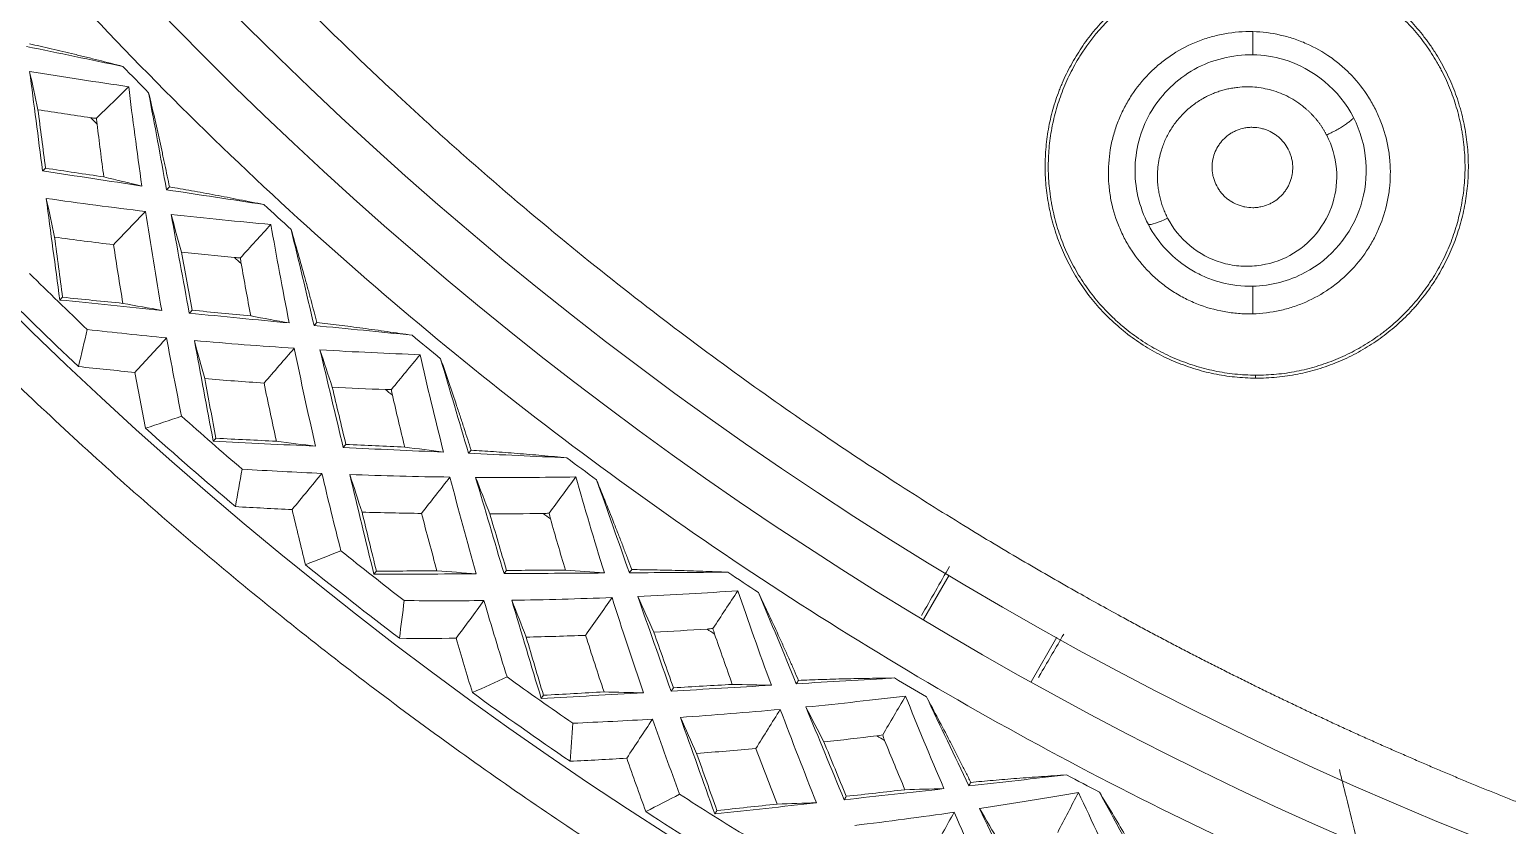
# Model space of a CAD drawing. Extents: x 541 to 1062, y 0 to 382.
# Drawn here: x 864.13 to 880.79, y 237.93 to 246.89 of the extents above; entities that cross this region are included whole.
import ezdxf

# ---------------------------------------------------------------- set-up
doc = ezdxf.new("R2010")
doc.units = 0
doc.header["$LTSCALE"] = 10
doc.header["$MEASUREMENT"] = 0
doc.layers.add('1', color=7, linetype='CONTINUOUS')

msp = doc.modelspace()

# ---------------------------------------------------------------- linework, layer by layer
at = {"layer": '1', "color": 7, "linetype": 'Continuous', "lineweight": 13}
for p, q in [((877.92, 246.611), (877.92, 246.871)), ((877.917, 244.003), (877.917, 243.692)), ((877.95, 242.968), (877.95, 243.002))]:
    msp.add_line(p, q, dxfattribs=at)
at = {"layer": '1', "color": 7, "linetype": 'Continuous', "lineweight": 18}
for p, q in [((874.207, 240.247), (874.497, 240.749)), ((875.709, 240.049), (875.419, 239.547))]:
    msp.add_line(p, q, dxfattribs=at)
for radius, start, end in [(45.353, 90, 267.6206), (41.2, 90, 267.3523), (41.78, 102.5334, 267.3912)]:
    msp.add_arc((895.7, 276.074), radius, start, end, dxfattribs=at)
at = {"layer": '1', "color": 7, "linetype": 'Continuous', "lineweight": 13}
for start, end in [(224.3352, 224.4692), (227.3352, 227.4692), (230.3352, 230.4692), (233.3352, 233.4692), (236.3352, 236.4692), (239.3352, 239.4692)]:
    msp.add_arc((895.7, 276.074), 43.174, start, end, dxfattribs=at)
msp.add_ellipse((877, 244.84), major_axis=(0.266, 0.138), ratio=0.145294, start_param=3.31824, end_param=4.480331, dxfattribs=at)
at = {"layer": '1', "color": 7, "linetype": 'Continuous', "lineweight": 18}
msp.add_rational_spline([(895.7, 321.97), (847.662, 321.97), (829.279, 277.589), (863.247, 243.621)], [1, 0.588455621577, 0.588455621577, 1], degree=3, dxfattribs=at)
at = {"layer": '1', "color": 7, "linetype": 'Continuous', "lineweight": 13}
for points, knots in [([(893.803, 233.752), (891.665, 233.848), (889.534, 234.106), (884.716, 235.064), (882.05, 235.873), (876.926, 237.995), (874.469, 239.309), (869.858, 242.39), (867.704, 244.157), (863.783, 248.078), (862.015, 250.232), (858.934, 254.843), (857.621, 257.3), (855.499, 262.424), (854.69, 265.09), (853.608, 270.529), (853.335, 273.302), (853.335, 276.074)], [0, 0, 0, 0, 0.099316, 0.099316, 0.227986, 0.227986, 0.356655, 0.356655, 0.485324, 0.485324, 0.613993, 0.613993, 0.742662, 0.742662, 0.871331, 0.871331, 1, 1, 1, 1]), ([(877.92, 246.61), (877.688, 246.613), (877.457, 246.556), (877.061, 246.335), (876.897, 246.174), (876.722, 245.888), (876.677, 245.785), (876.613, 245.57), (876.56, 245.237), (876.635, 244.899), (876.741, 244.697)], [0, 0, 0, 0, 0.25, 0.25, 0.5, 0.5, 0.625, 0.625, 0.75, 1, 1, 1, 1]), ([(879.054, 245.903), (878.894, 246.215), (878.602, 246.457), (878.154, 246.591), (878.037, 246.608), (877.92, 246.61)], [0, 0, 0, 0, 0.74774, 0.74774, 1, 1, 1, 1]), ([(877.917, 244.004), (878.123, 244.008), (878.327, 244.061), (878.801, 244.313), (879.032, 244.589), (879.238, 245.229), (879.214, 245.591), (879.054, 245.903)], [0, 0, 0, 0, 0.232158, 0.232158, 0.616079, 0.616079, 1, 1, 1, 1]), ([(878.751, 245.706), (878.767, 245.714), (878.783, 245.722), (878.818, 245.74), (878.835, 245.749), (878.87, 245.769), (878.888, 245.779), (878.922, 245.799), (878.938, 245.809), (878.968, 245.828), (878.981, 245.838), (879.005, 245.855), (879.016, 245.863), (879.033, 245.878), (879.039, 245.884), (879.049, 245.895), (879.052, 245.9), (879.054, 245.903)], [0, 0, 0, 0, 0.125, 0.125, 0.25, 0.25, 0.375, 0.375, 0.5, 0.5, 0.625, 0.625, 0.75, 0.75, 0.875, 0.875, 1, 1, 1, 1]), ([(876.741, 244.697), (876.852, 244.486), (877.068, 244.263), (877.363, 244.113), (877.447, 244.081), (877.504, 244.062), (877.533, 244.053), (877.678, 244.015), (877.798, 244.002), (877.917, 244.004)], [0, 0, 0, 0, 0.5, 0.625, 0.6875, 0.6875, 0.75, 0.75, 1, 1, 1, 1])]:
    msp.add_open_spline(points, degree=3, knots=knots, dxfattribs=at)
at = {"layer": '1', "color": 7, "linetype": 'Continuous', "lineweight": 18}
for points, knots in [([(893.804, 235.386), (893.769, 235.388), (893.7, 235.391), (893.596, 235.397), (893.491, 235.403), (893.386, 235.409), (893.281, 235.416), (893.174, 235.423), (893.068, 235.43), (892.961, 235.438), (892.853, 235.446), (892.745, 235.454), (892.636, 235.463), (892.527, 235.471), (892.417, 235.481), (892.307, 235.49), (892.197, 235.5), (892.086, 235.51), (891.974, 235.521), (891.862, 235.532), (891.749, 235.543), (891.636, 235.555), (891.523, 235.567), (891.409, 235.58), (891.294, 235.592), (891.179, 235.606), (891.064, 235.619), (890.948, 235.633), (890.832, 235.648), (890.715, 235.662), (890.598, 235.678), (890.48, 235.693), (890.362, 235.709), (890.243, 235.726), (890.124, 235.743), (890.004, 235.76), (889.884, 235.778), (889.764, 235.796), (889.643, 235.814), (889.521, 235.833), (889.399, 235.853), (889.277, 235.873), (889.154, 235.893), (889.031, 235.914), (888.907, 235.935), (888.783, 235.957), (888.659, 235.979), (888.534, 236.002), (888.408, 236.025), (888.282, 236.049), (888.156, 236.073), (888.029, 236.098), (887.902, 236.123), (887.775, 236.149), (887.647, 236.175), (887.518, 236.202), (887.389, 236.229), (887.26, 236.257), (887.13, 236.285), (887, 236.314), (886.87, 236.344), (886.739, 236.374), (886.608, 236.404), (886.476, 236.435), (886.344, 236.467), (886.211, 236.499), (886.079, 236.532), (885.945, 236.565), (885.812, 236.599), (885.678, 236.633), (885.543, 236.668), (885.408, 236.704), (885.273, 236.74), (885.138, 236.777), (885.002, 236.815), (884.865, 236.853), (884.729, 236.891), (884.592, 236.931), (884.454, 236.971), (884.317, 237.011), (884.179, 237.052), (884.04, 237.094), (883.902, 237.137), (883.762, 237.18), (883.623, 237.224), (883.483, 237.268), (883.343, 237.313), (883.203, 237.359), (883.062, 237.405), (882.921, 237.452), (882.78, 237.5), (882.638, 237.549), (882.496, 237.598), (882.354, 237.648), (882.211, 237.698), (882.068, 237.75), (881.925, 237.802), (881.782, 237.854), (881.638, 237.908), (881.494, 237.962), (881.35, 238.017), (881.205, 238.072), (881.06, 238.129), (880.915, 238.186), (880.77, 238.243), (880.624, 238.302), (880.478, 238.361), (880.332, 238.421), (880.186, 238.482), (880.039, 238.544), (879.893, 238.606), (879.746, 238.67), (879.598, 238.734), (879.451, 238.798), (879.303, 238.864), (879.155, 238.93), (879.007, 238.997), (878.859, 239.065), (878.71, 239.134), (878.562, 239.204), (878.413, 239.274), (878.264, 239.345), (878.115, 239.417), (877.965, 239.49), (877.816, 239.564), (877.666, 239.638), (877.516, 239.714), (877.366, 239.79), (877.216, 239.867), (877.066, 239.945), (876.916, 240.024), (876.765, 240.104), (876.615, 240.184), (876.342, 240.332), (875.918, 240.566), (875.316, 240.912), (874.63, 241.323), (873.863, 241.805), (873.019, 242.364), (872.104, 243.006), (871.122, 243.737), (870.081, 244.565), (869.237, 245.285), (868.61, 245.847), (868.221, 246.206), (867.86, 246.546), (867.527, 246.868), (867.221, 247.171), (866.941, 247.453), (866.687, 247.714), (866.458, 247.953), (866.253, 248.17), (866.073, 248.365), (865.915, 248.536), (865.8, 248.662), (865.716, 248.755), (865.653, 248.825), (865.581, 248.904), (865.501, 248.992), (865.413, 249.09), (865.316, 249.197), (865.211, 249.314), (865.098, 249.441), (864.978, 249.578), (864.849, 249.725), (864.713, 249.882), (864.569, 250.049), (864.419, 250.226), (864.285, 250.385), (864.171, 250.522), (864.081, 250.632), (863.992, 250.741), (863.906, 250.85), (863.821, 250.957), (863.738, 251.063), (863.658, 251.167), (863.579, 251.271), (863.502, 251.373), (863.428, 251.475), (863.355, 251.575), (863.284, 251.674), (863.215, 251.771), (863.147, 251.868), (863.082, 251.963), (863.018, 252.057), (862.957, 252.149), (862.917, 252.211), (862.897, 252.241)], [0, 0, 0, 0, 0.002851, 0.005716, 0.008595, 0.011488, 0.014396, 0.017317, 0.020253, 0.023203, 0.026167, 0.029146, 0.032139, 0.035145, 0.038166, 0.041202, 0.044251, 0.047315, 0.050392, 0.053484, 0.056591, 0.059711, 0.062845, 0.065994, 0.069157, 0.072334, 0.075525, 0.078731, 0.081951, 0.085184, 0.088432, 0.091695, 0.094971, 0.098261, 0.101566, 0.104885, 0.108218, 0.111565, 0.114927, 0.118302, 0.121692, 0.125096, 0.128514, 0.131947, 0.135393, 0.138854, 0.142329, 0.145818, 0.149321, 0.152838, 0.15637, 0.159915, 0.163475, 0.167049, 0.170637, 0.17424, 0.177856, 0.181487, 0.185132, 0.188791, 0.192464, 0.196151, 0.199853, 0.203568, 0.207298, 0.211042, 0.2148, 0.218573, 0.222359, 0.22616, 0.229975, 0.233803, 0.237647, 0.241504, 0.245375, 0.249261, 0.25316, 0.257074, 0.261002, 0.264944, 0.268901, 0.272871, 0.276856, 0.280855, 0.284867, 0.288894, 0.292936, 0.296991, 0.30106, 0.305144, 0.309242, 0.313354, 0.31748, 0.32162, 0.325774, 0.329943, 0.334125, 0.338322, 0.342533, 0.346758, 0.350997, 0.35525, 0.359518, 0.363799, 0.368095, 0.372405, 0.376729, 0.381067, 0.385419, 0.389785, 0.394166, 0.39856, 0.402969, 0.407392, 0.411829, 0.41628, 0.420745, 0.425224, 0.429718, 0.434225, 0.438747, 0.443283, 0.447833, 0.452397, 0.456975, 0.461567, 0.466173, 0.470794, 0.475429, 0.480077, 0.48474, 0.489417, 0.494108, 0.498813, 0.514953, 0.534007, 0.555974, 0.580855, 0.608646, 0.639348, 0.672958, 0.709473, 0.748894, 0.764333, 0.778867, 0.792493, 0.805214, 0.817029, 0.827938, 0.837941, 0.847039, 0.855232, 0.862519, 0.868901, 0.874379, 0.876615, 0.879198, 0.882128, 0.885404, 0.889026, 0.892995, 0.897311, 0.901974, 0.906984, 0.91234, 0.918043, 0.924094, 0.930491, 0.937236, 0.941212, 0.945131, 0.948992, 0.952795, 0.956541, 0.96023, 0.96386, 0.967433, 0.970949, 0.974407, 0.977807, 0.98115, 0.984435, 0.987663, 0.990833, 0.993946, 0.997002, 1, 1, 1, 1]), ([(877.95, 242.968), (877.871, 242.968), (877.713, 242.977), (877.479, 243.013), (877.325, 243.053), (877.211, 243.089), (877.173, 243.102), (877.098, 243.13), (877.061, 243.144), (876.951, 243.191), (876.809, 243.261), (876.673, 243.345), (876.575, 243.413), (876.543, 243.436), (876.479, 243.485), (876.448, 243.51), (876.357, 243.588), (876.241, 243.696), (876.138, 243.815), (876.064, 243.908), (876.04, 243.94), (875.995, 244.005), (875.972, 244.038), (875.908, 244.138), (875.87, 244.207), (875.799, 244.346), (875.767, 244.417), (875.711, 244.563), (875.686, 244.637), (875.644, 244.788), (875.627, 244.864), (875.6, 245.016), (875.581, 245.169), (875.576, 245.322), (875.578, 245.419), (875.579, 245.438), (875.581, 245.476), (875.582, 245.496), (875.586, 245.554), (875.589, 245.592), (875.602, 245.706), (875.627, 245.856), (875.666, 246.003), (875.701, 246.112), (875.719, 246.166), (875.74, 246.219), (875.754, 246.255), (875.762, 246.272), (875.799, 246.361), (875.866, 246.497), (875.984, 246.691), (876.074, 246.813), (876.147, 246.901), (876.172, 246.93), (876.224, 246.987), (876.251, 247.015), (876.332, 247.096), (876.445, 247.198), (876.628, 247.335), (876.759, 247.414), (876.862, 247.47), (876.896, 247.487), (876.966, 247.521), (877.002, 247.537), (877.108, 247.582), (877.253, 247.635), (877.404, 247.674), (877.518, 247.697), (877.557, 247.704), (877.634, 247.716), (877.673, 247.721), (877.792, 247.734), (877.871, 247.738), (877.95, 247.739)], [0, 0, 0, 0, 0.03125, 0.0625, 0.09375, 0.09375, 0.109375, 0.109375, 0.125, 0.125, 0.15625, 0.1875, 0.1875, 0.203125, 0.203125, 0.21875, 0.21875, 0.25, 0.28125, 0.28125, 0.296875, 0.296875, 0.3125, 0.3125, 0.34375, 0.34375, 0.375, 0.375, 0.40625, 0.40625, 0.4375, 0.4375, 0.46875, 0.5, 0.5, 0.507813, 0.507813, 0.515625, 0.515625, 0.53125, 0.53125, 0.5625, 0.59375, 0.59375, 0.609375, 0.617188, 0.617188, 0.625, 0.625, 0.65625, 0.6875, 0.71875, 0.71875, 0.734375, 0.734375, 0.75, 0.75, 0.78125, 0.8125, 0.84375, 0.84375, 0.859375, 0.859375, 0.875, 0.875, 0.90625, 0.9375, 0.9375, 0.953125, 0.953125, 0.96875, 0.96875, 1, 1, 1, 1]), ([(877.95, 247.739), (878.03, 247.739), (878.189, 247.732), (878.425, 247.697), (878.58, 247.659), (878.695, 247.624), (878.734, 247.611), (878.809, 247.584), (878.847, 247.569), (878.958, 247.523), (879.101, 247.454), (879.238, 247.371), (879.337, 247.303), (879.37, 247.279), (879.435, 247.231), (879.466, 247.205), (879.558, 247.128), (879.675, 247.02), (879.78, 246.9), (879.854, 246.807), (879.878, 246.775), (879.913, 246.727), (879.924, 246.71), (879.947, 246.677), (880.002, 246.594), (880.09, 246.44), (880.155, 246.297), (880.198, 246.187), (880.218, 246.132), (880.236, 246.075), (880.247, 246.038), (880.253, 246.019), (880.28, 245.924), (880.297, 245.848), (880.324, 245.695), (880.344, 245.541), (880.349, 245.386), (880.347, 245.27), (880.345, 245.231), (880.34, 245.153), (880.336, 245.115), (880.323, 245), (880.298, 244.849), (880.258, 244.701), (880.223, 244.591), (880.211, 244.555), (880.184, 244.483), (880.169, 244.447), (880.124, 244.341), (880.056, 244.203), (879.937, 244.008), (879.845, 243.886), (879.783, 243.812), (879.771, 243.797), (879.745, 243.768), (879.732, 243.754), (879.693, 243.711), (879.666, 243.683), (879.584, 243.602), (879.47, 243.5), (879.346, 243.409), (879.218, 243.323), (879.151, 243.284), (879.048, 243.228), (879.013, 243.211), (878.942, 243.178), (878.907, 243.162), (878.799, 243.118), (878.653, 243.066), (878.501, 243.028), (878.386, 243.005), (878.347, 242.998), (878.268, 242.987), (878.229, 242.982), (878.11, 242.971), (878.03, 242.967), (877.95, 242.968)], [0, 0, 0, 0, 0.03125, 0.0625, 0.09375, 0.09375, 0.109375, 0.109375, 0.125, 0.125, 0.15625, 0.1875, 0.1875, 0.203125, 0.203125, 0.21875, 0.21875, 0.25, 0.28125, 0.28125, 0.296875, 0.296875, 0.304688, 0.304688, 0.3125, 0.34375, 0.375, 0.375, 0.390625, 0.398438, 0.398438, 0.40625, 0.40625, 0.4375, 0.4375, 0.46875, 0.5, 0.5, 0.515625, 0.515625, 0.53125, 0.53125, 0.5625, 0.59375, 0.59375, 0.609375, 0.609375, 0.625, 0.625, 0.65625, 0.6875, 0.71875, 0.71875, 0.726563, 0.726563, 0.734375, 0.734375, 0.75, 0.75, 0.78125, 0.8125, 0.8125, 0.84375, 0.84375, 0.859375, 0.859375, 0.875, 0.875, 0.90625, 0.9375, 0.9375, 0.953125, 0.953125, 0.96875, 0.96875, 1, 1, 1, 1]), ([(877.95, 247.699), (877.872, 247.698), (877.795, 247.694), (877.642, 247.678), (877.491, 247.655), (877.342, 247.617), (877.232, 247.583), (877.196, 247.571), (877.123, 247.545), (877.088, 247.531), (876.982, 247.486), (876.845, 247.421), (876.716, 247.343), (876.621, 247.279), (876.575, 247.246), (876.53, 247.212), (876.5, 247.188), (876.485, 247.176), (876.411, 247.116), (876.355, 247.065), (876.195, 246.906), (876.1, 246.79), (876.005, 246.649), (875.994, 246.633), (875.974, 246.602), (875.964, 246.585), (875.934, 246.537), (875.916, 246.504), (875.862, 246.405), (875.796, 246.27), (875.719, 246.059), (875.68, 245.913), (875.656, 245.801), (875.649, 245.763), (875.637, 245.689), (875.632, 245.651), (875.619, 245.539), (875.61, 245.388), (875.614, 245.237), (875.624, 245.123), (875.628, 245.085), (875.635, 245.028), (875.638, 245.009), (875.644, 244.971), (875.66, 244.876), (875.698, 244.709), (875.747, 244.564), (875.803, 244.421), (875.835, 244.351), (875.887, 244.248), (875.906, 244.213), (875.945, 244.146), (875.965, 244.113), (876.028, 244.015), (876.118, 243.889), (876.22, 243.773), (876.301, 243.689), (876.329, 243.662), (876.372, 243.621), (876.386, 243.608), (876.416, 243.582), (876.49, 243.518), (876.629, 243.411), (876.761, 243.33), (876.898, 243.255), (876.968, 243.22), (877.113, 243.159), (877.187, 243.132), (877.335, 243.085), (877.485, 243.046), (877.639, 243.022), (877.755, 243.01), (877.794, 243.007), (877.872, 243.003), (877.911, 243.002), (877.95, 243.002)], [0, 0, 0, 0, 0.03125, 0.03125, 0.0625, 0.09375, 0.09375, 0.109375, 0.109375, 0.125, 0.125, 0.15625, 0.1875, 0.1875, 0.203125, 0.210938, 0.210938, 0.21875, 0.21875, 0.25, 0.25, 0.3125, 0.3125, 0.320313, 0.320313, 0.328125, 0.328125, 0.34375, 0.34375, 0.375, 0.40625, 0.4375, 0.4375, 0.453125, 0.453125, 0.46875, 0.46875, 0.5, 0.53125, 0.53125, 0.546875, 0.546875, 0.554688, 0.554688, 0.5625, 0.59375, 0.625, 0.625, 0.65625, 0.65625, 0.671875, 0.671875, 0.6875, 0.6875, 0.71875, 0.75, 0.75, 0.765625, 0.765625, 0.773437, 0.773437, 0.78125, 0.8125, 0.84375, 0.84375, 0.875, 0.875, 0.90625, 0.90625, 0.9375, 0.96875, 0.96875, 0.984375, 0.984375, 1, 1, 1, 1]), ([(877.95, 243.002), (878.029, 243.001), (878.107, 243.005), (878.261, 243.019), (878.413, 243.041), (878.563, 243.078), (878.655, 243.106), (878.673, 243.112), (878.71, 243.124), (878.729, 243.13), (878.783, 243.15), (878.819, 243.163), (878.926, 243.207), (879.064, 243.272), (879.195, 243.35), (879.29, 243.413), (879.337, 243.446), (879.383, 243.48), (879.413, 243.504), (879.428, 243.516), (879.503, 243.576), (879.616, 243.678), (879.769, 243.845), (879.86, 243.965), (879.914, 244.044), (879.924, 244.06), (879.945, 244.092), (879.955, 244.108), (879.985, 244.157), (880.004, 244.19), (880.058, 244.289), (880.124, 244.425), (880.177, 244.566), (880.211, 244.675), (880.222, 244.711), (880.241, 244.785), (880.25, 244.822), (880.274, 244.934), (880.299, 245.084), (880.314, 245.311), (880.309, 245.464), (880.299, 245.578), (880.295, 245.617), (880.288, 245.674), (880.285, 245.693), (880.279, 245.732), (880.263, 245.827), (880.224, 245.995), (880.175, 246.141), (880.118, 246.284), (880.086, 246.355), (880.041, 246.442), (880.032, 246.459), (880.013, 246.494), (879.985, 246.545), (879.954, 246.594), (879.891, 246.692), (879.8, 246.818), (879.696, 246.935), (879.614, 247.019), (879.586, 247.047), (879.528, 247.101), (879.498, 247.127), (879.408, 247.202), (879.283, 247.297), (879.149, 247.378), (879.046, 247.434), (878.993, 247.461), (878.939, 247.486), (878.903, 247.502), (878.885, 247.51), (878.794, 247.548), (878.646, 247.601), (878.419, 247.658), (878.264, 247.681), (878.147, 247.692), (878.107, 247.695), (878.029, 247.698), (877.99, 247.699), (877.95, 247.699)], [0, 0, 0, 0, 0.03125, 0.03125, 0.0625, 0.09375, 0.09375, 0.101562, 0.101562, 0.109375, 0.109375, 0.125, 0.125, 0.15625, 0.1875, 0.1875, 0.203125, 0.210937, 0.210937, 0.21875, 0.21875, 0.25, 0.28125, 0.3125, 0.3125, 0.320312, 0.320312, 0.328125, 0.328125, 0.34375, 0.34375, 0.375, 0.40625, 0.40625, 0.421875, 0.421875, 0.4375, 0.4375, 0.46875, 0.5, 0.53125, 0.53125, 0.546875, 0.546875, 0.554687, 0.554687, 0.5625, 0.59375, 0.625, 0.625, 0.65625, 0.65625, 0.664062, 0.664062, 0.671875, 0.6875, 0.6875, 0.71875, 0.75, 0.75, 0.765625, 0.765625, 0.78125, 0.78125, 0.8125, 0.84375, 0.84375, 0.859375, 0.867187, 0.867187, 0.875, 0.875, 0.90625, 0.9375, 0.96875, 0.96875, 0.984375, 0.984375, 1, 1, 1, 1]), ([(864.127, 246.734), (864.167, 246.725), (864.208, 246.716), (864.29, 246.698), (864.332, 246.688), (864.46, 246.658), (864.547, 246.638), (864.681, 246.605), (864.726, 246.594), (864.816, 246.572), (864.861, 246.561), (864.998, 246.527), (865.089, 246.504), (865.181, 246.48)], [0, 0, 0, 0, 0.125, 0.125, 0.25, 0.25, 0.5, 0.5, 0.625, 0.625, 0.75, 0.75, 1, 1, 1, 1]), ([(877.92, 246.871), (877.812, 246.874), (877.706, 246.866), (877.551, 246.838), (877.499, 246.826), (877.423, 246.805), (877.397, 246.797), (877.347, 246.78), (877.322, 246.771), (877.2, 246.722), (877.107, 246.674), (876.997, 246.604), (876.976, 246.589), (876.933, 246.558), (876.912, 246.542), (876.85, 246.493), (876.811, 246.459), (876.7, 246.351), (876.633, 246.272), (876.559, 246.165), (876.544, 246.143), (876.517, 246.099), (876.504, 246.076), (876.466, 246.008), (876.42, 245.916), (876.383, 245.819), (876.36, 245.745), (876.352, 245.72), (876.339, 245.669), (876.332, 245.644), (876.305, 245.516), (876.293, 245.413), (876.29, 245.257), (876.291, 245.205), (876.298, 245.126), (876.3, 245.099), (876.307, 245.047), (876.311, 245.021), (876.335, 244.891), (876.364, 244.791), (876.413, 244.668), (876.423, 244.643), (876.446, 244.595), (876.457, 244.57), (876.494, 244.499), (876.521, 244.453), (876.609, 244.32), (876.676, 244.237), (876.771, 244.141), (876.791, 244.122), (876.831, 244.086), (876.851, 244.068), (876.913, 244.017), (877, 243.954), (877.092, 243.899), (877.164, 243.861), (877.188, 243.849), (877.237, 243.827), (877.262, 243.816), (877.387, 243.766), (877.49, 243.736), (877.622, 243.712), (877.648, 243.708), (877.702, 243.701), (877.729, 243.699), (877.809, 243.692), (877.863, 243.691), (877.917, 243.692)], [0, 0, 0, 0, 0.0625, 0.0625, 0.09375, 0.09375, 0.109375, 0.109375, 0.125, 0.125, 0.1875, 0.1875, 0.203125, 0.203125, 0.21875, 0.21875, 0.25, 0.25, 0.3125, 0.3125, 0.328125, 0.328125, 0.34375, 0.34375, 0.375, 0.40625, 0.40625, 0.421875, 0.421875, 0.4375, 0.4375, 0.5, 0.5, 0.53125, 0.53125, 0.546875, 0.546875, 0.5625, 0.5625, 0.625, 0.625, 0.640625, 0.640625, 0.65625, 0.65625, 0.6875, 0.6875, 0.75, 0.75, 0.765625, 0.765625, 0.78125, 0.78125, 0.8125, 0.84375, 0.84375, 0.859375, 0.859375, 0.875, 0.875, 0.9375, 0.9375, 0.953125, 0.953125, 0.96875, 0.96875, 1, 1, 1, 1]), ([(877.917, 243.692), (878.021, 243.695), (878.123, 243.708), (878.272, 243.741), (878.322, 243.754), (878.395, 243.778), (878.419, 243.787), (878.467, 243.805), (878.491, 243.815), (878.608, 243.866), (878.696, 243.915), (878.821, 244.001), (878.862, 244.032), (878.94, 244.098), (878.977, 244.132), (879.082, 244.24), (879.146, 244.317), (879.215, 244.422), (879.229, 244.444), (879.255, 244.487), (879.268, 244.509), (879.303, 244.576), (879.325, 244.621), (879.383, 244.76), (879.413, 244.856), (879.439, 244.98), (879.444, 245.005), (879.452, 245.055), (879.456, 245.08), (879.464, 245.156), (879.471, 245.256), (879.468, 245.357), (879.462, 245.433), (879.459, 245.459), (879.453, 245.509), (879.449, 245.535), (879.426, 245.662), (879.399, 245.76), (879.344, 245.903), (879.323, 245.95), (879.288, 246.02), (879.276, 246.043), (879.25, 246.088), (879.237, 246.11), (879.168, 246.22), (879.104, 246.302), (878.997, 246.415), (878.959, 246.451), (878.88, 246.52), (878.838, 246.552), (878.711, 246.642), (878.62, 246.693), (878.5, 246.746), (878.476, 246.756), (878.427, 246.775), (878.402, 246.784), (878.328, 246.809), (878.278, 246.822), (878.127, 246.856), (878.024, 246.869), (877.92, 246.871)], [0, 0, 0, 0, 0.0625, 0.0625, 0.09375, 0.09375, 0.109375, 0.109375, 0.125, 0.125, 0.1875, 0.1875, 0.21875, 0.21875, 0.25, 0.25, 0.3125, 0.3125, 0.328125, 0.328125, 0.34375, 0.34375, 0.375, 0.375, 0.4375, 0.4375, 0.453125, 0.453125, 0.46875, 0.46875, 0.5, 0.53125, 0.53125, 0.546875, 0.546875, 0.5625, 0.5625, 0.625, 0.625, 0.65625, 0.65625, 0.671875, 0.671875, 0.6875, 0.6875, 0.75, 0.75, 0.78125, 0.78125, 0.8125, 0.8125, 0.875, 0.875, 0.890625, 0.890625, 0.90625, 0.90625, 0.9375, 0.9375, 1, 1, 1, 1]), ([(878.751, 245.706), (878.748, 245.711), (878.743, 245.72), (878.736, 245.734), (878.728, 245.747), (878.721, 245.76), (878.713, 245.773), (878.704, 245.787), (878.696, 245.799), (878.687, 245.812), (878.679, 245.825), (878.67, 245.837), (878.66, 245.849), (878.651, 245.862), (878.641, 245.874), (878.632, 245.886), (878.622, 245.897), (878.611, 245.909), (878.601, 245.92), (878.59, 245.932), (878.58, 245.943), (878.569, 245.954), (878.558, 245.965), (878.546, 245.976), (878.535, 245.986), (878.523, 245.997), (878.511, 246.007), (878.476, 246.037), (878.415, 246.082), (878.325, 246.136), (878.23, 246.18), (878.133, 246.212), (878.036, 246.235), (877.94, 246.248), (877.845, 246.251), (877.762, 246.246), (877.692, 246.236), (877.636, 246.226), (877.581, 246.212), (877.527, 246.195), (877.475, 246.176), (877.423, 246.153), (877.351, 246.117), (877.261, 246.06), (877.161, 245.977), (877.071, 245.881), (876.995, 245.775), (876.932, 245.66), (876.89, 245.548), (876.863, 245.443), (876.848, 245.346), (876.842, 245.248), (876.845, 245.172), (876.851, 245.119), (876.855, 245.088), (876.86, 245.058), (876.866, 245.028), (876.872, 244.998), (876.88, 244.969), (876.888, 244.94), (876.898, 244.911), (876.908, 244.882), (876.919, 244.854), (876.931, 244.826), (876.944, 244.798), (876.953, 244.78), (876.958, 244.771)], [0, 0, 0, 0, 0.004844, 0.009676, 0.014498, 0.019311, 0.024115, 0.028913, 0.033705, 0.038493, 0.043278, 0.04806, 0.052843, 0.057626, 0.06241, 0.067198, 0.071991, 0.076788, 0.081593, 0.086406, 0.091228, 0.096061, 0.100905, 0.105763, 0.110634, 0.115521, 0.120424, 0.125345, 0.158126, 0.190427, 0.222628, 0.255114, 0.285342, 0.315167, 0.344883, 0.374786, 0.392899, 0.410838, 0.428657, 0.446408, 0.464147, 0.481928, 0.499805, 0.541215, 0.582635, 0.624735, 0.666756, 0.708276, 0.749949, 0.781302, 0.812421, 0.843594, 0.875103, 0.884925, 0.894678, 0.904373, 0.914017, 0.923619, 0.933188, 0.942733, 0.952263, 0.961786, 0.971313, 0.980851, 0.990411, 1, 1, 1, 1]), ([(865.472, 246.183), (865.494, 246.09), (865.516, 245.998), (865.557, 245.816), (865.578, 245.726), (865.607, 245.592), (865.617, 245.547), (865.631, 245.481), (865.636, 245.459), (865.646, 245.415), (865.65, 245.394), (865.664, 245.329), (865.673, 245.286), (865.69, 245.203), (865.698, 245.162), (865.706, 245.122)], [0, 0, 0, 0, 0.25, 0.25, 0.5, 0.5, 0.625, 0.625, 0.6875, 0.6875, 0.75, 0.75, 0.875, 0.875, 1, 1, 1, 1]), ([(877.92, 244.888), (877.89, 244.888), (877.86, 244.891), (877.815, 244.899), (877.801, 244.903), (877.771, 244.912), (877.757, 244.917), (877.715, 244.934), (877.688, 244.949), (877.65, 244.974), (877.637, 244.983), (877.614, 245.002), (877.591, 245.023), (877.571, 245.045), (877.552, 245.069), (877.543, 245.081), (877.518, 245.119), (877.504, 245.146), (877.487, 245.187), (877.482, 245.202), (877.473, 245.23), (877.47, 245.245), (877.461, 245.289), (877.459, 245.318), (877.459, 245.363), (877.46, 245.378), (877.463, 245.407), (877.466, 245.422), (877.475, 245.465), (877.483, 245.493), (877.507, 245.548), (877.521, 245.573), (877.546, 245.61), (877.554, 245.621), (877.573, 245.644), (877.583, 245.655), (877.615, 245.686), (877.638, 245.704), (877.675, 245.728), (877.688, 245.736), (877.715, 245.749), (877.728, 245.756), (877.77, 245.772), (877.798, 245.78), (877.842, 245.789), (877.857, 245.791), (877.888, 245.793), (877.903, 245.794), (877.918, 245.793)], [0, 0, 0, 0, 0.0625, 0.0625, 0.09375, 0.09375, 0.125, 0.125, 0.1875, 0.1875, 0.21875, 0.21875, 0.25, 0.28125, 0.28125, 0.3125, 0.3125, 0.375, 0.375, 0.40625, 0.40625, 0.4375, 0.4375, 0.5, 0.5, 0.53125, 0.53125, 0.5625, 0.5625, 0.625, 0.625, 0.6875, 0.6875, 0.71875, 0.71875, 0.75, 0.75, 0.8125, 0.8125, 0.84375, 0.84375, 0.875, 0.875, 0.9375, 0.9375, 0.96875, 0.96875, 1, 1, 1, 1]), ([(877.918, 245.793), (877.948, 245.793), (877.978, 245.789), (878.021, 245.78), (878.036, 245.776), (878.064, 245.767), (878.078, 245.762), (878.12, 245.744), (878.146, 245.729), (878.183, 245.704), (878.195, 245.695), (878.218, 245.675), (878.229, 245.665), (878.26, 245.633), (878.279, 245.61), (878.311, 245.559), (878.325, 245.533), (878.341, 245.492), (878.346, 245.478), (878.354, 245.449), (878.358, 245.435), (878.366, 245.392), (878.368, 245.363), (878.368, 245.319), (878.367, 245.304), (878.364, 245.275), (878.362, 245.261), (878.353, 245.218), (878.344, 245.191), (878.328, 245.15), (878.321, 245.137), (878.307, 245.112), (878.293, 245.087), (878.275, 245.064), (878.257, 245.042), (878.247, 245.031), (878.216, 245), (878.194, 244.981), (878.158, 244.957), (878.145, 244.95), (878.12, 244.936), (878.106, 244.929), (878.066, 244.912), (878.038, 244.904), (877.995, 244.895), (877.98, 244.892), (877.95, 244.889), (877.935, 244.888), (877.92, 244.888)], [0, 0, 0, 0, 0.0625, 0.0625, 0.09375, 0.09375, 0.125, 0.125, 0.1875, 0.1875, 0.21875, 0.21875, 0.25, 0.25, 0.3125, 0.3125, 0.375, 0.375, 0.40625, 0.40625, 0.4375, 0.4375, 0.5, 0.5, 0.53125, 0.53125, 0.5625, 0.5625, 0.625, 0.625, 0.65625, 0.65625, 0.6875, 0.71875, 0.71875, 0.75, 0.75, 0.8125, 0.8125, 0.84375, 0.84375, 0.875, 0.875, 0.9375, 0.9375, 0.96875, 0.96875, 1, 1, 1, 1]), ([(876.958, 244.771), (877.02, 244.652), (877.103, 244.549), (877.316, 244.372), (877.435, 244.309), (877.628, 244.251), (877.693, 244.238), (877.825, 244.226), (877.894, 244.227), (878.096, 244.249), (878.222, 244.288), (878.451, 244.413), (878.551, 244.496), (878.719, 244.702), (878.781, 244.815), (878.858, 245.065), (878.872, 245.192), (878.849, 245.461), (878.812, 245.588), (878.751, 245.706)], [0, 0, 0, 0, 0.125, 0.125, 0.25, 0.25, 0.3125, 0.3125, 0.375, 0.375, 0.5, 0.5, 0.625, 0.625, 0.75, 0.75, 0.875, 0.875, 1, 1, 1, 1]), ([(865.706, 245.122), (865.746, 245.115), (865.787, 245.108), (865.871, 245.094), (865.913, 245.087), (866.042, 245.064), (866.13, 245.047), (866.265, 245.022), (866.311, 245.014), (866.402, 244.996), (866.448, 244.987), (866.586, 244.96), (866.679, 244.942), (866.772, 244.923)], [0, 0, 0, 0, 0.125, 0.125, 0.25, 0.25, 0.5, 0.5, 0.625, 0.625, 0.75, 0.75, 1, 1, 1, 1]), ([(867.078, 244.642), (867.105, 244.55), (867.131, 244.46), (867.182, 244.28), (867.207, 244.191), (867.244, 244.059), (867.256, 244.015), (867.274, 243.95), (867.28, 243.928), (867.291, 243.885), (867.297, 243.863), (867.314, 243.799), (867.325, 243.757), (867.347, 243.674), (867.357, 243.634), (867.367, 243.594)], [0, 0, 0, 0, 0.25, 0.25, 0.5, 0.5, 0.625, 0.625, 0.6875, 0.6875, 0.75, 0.75, 0.875, 0.875, 1, 1, 1, 1]), ([(893.824, 230.217), (893.692, 230.223), (893.56, 230.229), (893.052, 230.254), (892.487, 230.289), (891.828, 230.342), (891.545, 230.367), (891.357, 230.385), (891.263, 230.394), (890.415, 230.478), (889.666, 230.571), (888.178, 230.793), (887.439, 230.922), (885.971, 231.216), (884.512, 231.544), (882.353, 232.143), (880.222, 232.848), (878.821, 233.389), (877.777, 233.821), (877.258, 234.044), (876.74, 234.278), (876.482, 234.396), (876.396, 234.436), (876.225, 234.516), (875.454, 234.878), (874.697, 235.26), (873.372, 235.969), (872.069, 236.709), (870.808, 237.508), (869.567, 238.338), (868.347, 239.198), (866.58, 240.576), (865.444, 241.556), (864.33, 242.565), (863.783, 243.085), (863.247, 243.621)], [0, 0, 0, 0, 0.011597, 0.011597, 0.044544, 0.061017, 0.069254, 0.069254, 0.077491, 0.077491, 0.143384, 0.143384, 0.209278, 0.209278, 0.275171, 0.341065, 0.406958, 0.472852, 0.472852, 0.505799, 0.522272, 0.522272, 0.530509, 0.530509, 0.538745, 0.604639, 0.604639, 0.670532, 0.736426, 0.736426, 0.802319, 0.868213, 0.934106, 0.934106, 1, 1, 1, 1]), ([(867.367, 243.594), (867.407, 243.59), (867.449, 243.585), (867.533, 243.575), (867.576, 243.57), (867.706, 243.554), (867.795, 243.542), (867.931, 243.524), (867.977, 243.518), (868.069, 243.505), (868.115, 243.499), (868.254, 243.479), (868.348, 243.466), (868.442, 243.452)], [0, 0, 0, 0, 0.125, 0.125, 0.25, 0.25, 0.5, 0.5, 0.625, 0.625, 0.75, 0.75, 1, 1, 1, 1]), ([(868.763, 243.187), (868.794, 243.097), (868.825, 243.008), (868.885, 242.831), (868.915, 242.743), (868.958, 242.613), (868.973, 242.57), (868.994, 242.506), (869.001, 242.484), (869.015, 242.442), (869.022, 242.421), (869.042, 242.357), (869.056, 242.316), (869.081, 242.235), (869.094, 242.195), (869.106, 242.156)], [0, 0, 0, 0, 0.25, 0.25, 0.5, 0.5, 0.625, 0.625, 0.6875, 0.6875, 0.75, 0.75, 0.875, 0.875, 1, 1, 1, 1]), ([(869.106, 242.156), (869.146, 242.154), (869.188, 242.151), (869.272, 242.146), (869.315, 242.143), (869.446, 242.133), (869.535, 242.127), (869.672, 242.115), (869.719, 242.112), (869.811, 242.104), (869.858, 242.1), (869.998, 242.088), (870.092, 242.079), (870.187, 242.07)], [0, 0, 0, 0, 0.125, 0.125, 0.25, 0.25, 0.5, 0.5, 0.625, 0.625, 0.75, 0.75, 1, 1, 1, 1]), ([(870.521, 241.822), (870.557, 241.734), (870.592, 241.647), (870.662, 241.473), (870.696, 241.387), (870.746, 241.26), (870.763, 241.217), (870.787, 241.154), (870.796, 241.133), (870.812, 241.091), (870.82, 241.07), (870.843, 241.008), (870.859, 240.968), (870.889, 240.888), (870.903, 240.849), (870.917, 240.811)], [0, 0, 0, 0, 0.25, 0.25, 0.5, 0.5, 0.625, 0.625, 0.6875, 0.6875, 0.75, 0.75, 0.875, 0.875, 1, 1, 1, 1]), ([(870.917, 240.811), (870.958, 240.81), (871, 240.81), (871.084, 240.809), (871.127, 240.808), (871.258, 240.806), (871.348, 240.804), (871.485, 240.8), (871.532, 240.798), (871.625, 240.795), (871.671, 240.794), (871.812, 240.789), (871.906, 240.785), (872.001, 240.781)], [0, 0, 0, 0, 0.125, 0.125, 0.25, 0.25, 0.5, 0.5, 0.625, 0.625, 0.75, 0.75, 1, 1, 1, 1]), ([(872.348, 240.551), (872.388, 240.465), (872.428, 240.38), (872.507, 240.21), (872.546, 240.126), (872.603, 240.001), (872.621, 239.96), (872.649, 239.898), (872.658, 239.878), (872.677, 239.837), (872.686, 239.816), (872.713, 239.756), (872.73, 239.716), (872.764, 239.638), (872.781, 239.599), (872.797, 239.562)], [0, 0, 0, 0, 0.25, 0.25, 0.5, 0.5, 0.625, 0.625, 0.6875, 0.6875, 0.75, 0.75, 0.875, 0.875, 1, 1, 1, 1]), ([(860.803, 240.266), (861.178, 239.926), (861.837, 239.323), (862.788, 238.434), (863.652, 237.625), (864.695, 236.695), (865.849, 235.693), (866.985, 234.718), (868.097, 233.76), (869.406, 232.627), (871.135, 231.098), (873.211, 229.157), (874.594, 227.63), (875.309, 226.781)], [0, 0, 0, 0, 0.077829, 0.136483, 0.194005, 0.256786, 0.346881, 0.423568, 0.482292, 0.568921, 0.687181, 0.831811, 1, 1, 1, 1]), ([(875.502, 239.595), (875.511, 239.61), (875.52, 239.626), (875.615, 239.788), (875.701, 239.935), (875.787, 240.083)], [0, 0, 0, 0, 0.096278, 0.096278, 1, 1, 1, 1]), ([(872.797, 239.562), (872.838, 239.564), (872.879, 239.566), (872.964, 239.569), (873.007, 239.571), (873.138, 239.575), (873.227, 239.578), (873.365, 239.581), (873.411, 239.582), (873.504, 239.584), (873.551, 239.585), (873.691, 239.587), (873.786, 239.588), (873.881, 239.59)], [0, 0, 0, 0, 0.125, 0.125, 0.25, 0.25, 0.5, 0.5, 0.625, 0.625, 0.75, 0.75, 1, 1, 1, 1]), ([(874.239, 239.378), (874.284, 239.294), (874.328, 239.211), (874.416, 239.046), (874.459, 238.964), (874.522, 238.842), (874.543, 238.802), (874.574, 238.741), (874.584, 238.721), (874.605, 238.681), (874.615, 238.661), (874.645, 238.602), (874.665, 238.564), (874.703, 238.487), (874.721, 238.45), (874.739, 238.413)], [0, 0, 0, 0, 0.25, 0.25, 0.5, 0.5, 0.625, 0.625, 0.6875, 0.6875, 0.75, 0.75, 0.875, 0.875, 1, 1, 1, 1]), ([(874.739, 238.413), (874.78, 238.417), (874.821, 238.421), (874.905, 238.429), (874.948, 238.433), (875.079, 238.444), (875.168, 238.451), (875.305, 238.462), (875.352, 238.465), (875.444, 238.472), (875.491, 238.475), (875.631, 238.485), (875.725, 238.492), (875.82, 238.498)], [0, 0, 0, 0, 0.125, 0.125, 0.25, 0.25, 0.5, 0.5, 0.625, 0.625, 0.75, 0.75, 1, 1, 1, 1]), ([(879.092, 237.762), (879.053, 237.926), (879.012, 238.091), (878.945, 238.356), (878.92, 238.456), (878.894, 238.557)], [0, 0, 0, 0, 0.619903, 0.619903, 1, 1, 1, 1]), ([(876.189, 238.305), (876.238, 238.223), (876.287, 238.143), (876.383, 237.982), (876.43, 237.903), (876.5, 237.785), (876.523, 237.745), (876.557, 237.687), (876.568, 237.667), (876.591, 237.629), (876.602, 237.609), (876.635, 237.552), (876.657, 237.514), (876.699, 237.44), (876.719, 237.403), (876.739, 237.368)], [0, 0, 0, 0, 0.25, 0.25, 0.5, 0.5, 0.625, 0.625, 0.6875, 0.6875, 0.75, 0.75, 0.875, 0.875, 1, 1, 1, 1])]:
    msp.add_open_spline(points, degree=3, knots=knots, dxfattribs=at)
for points in [[(865.181, 246.48), (864.824, 246.554), (864.461, 246.629), (864.094, 246.704)], [(864.13, 246.424), (864.162, 246.28), (864.193, 246.136), (864.224, 245.992)], [(864.277, 245.302), (864.227, 245.682), (864.178, 246.056), (864.13, 246.424)], [(864.13, 246.424), (864.521, 246.359), (864.893, 246.302), (865.247, 246.251)], [(865.181, 246.48), (865.278, 246.38), (865.375, 246.281), (865.472, 246.183)], [(864.885, 245.896), (865.006, 246.014), (865.127, 246.133), (865.247, 246.251)], [(865.247, 246.251), (865.29, 245.897), (865.339, 245.524), (865.396, 245.132)], [(865.674, 245.09), (865.606, 245.46), (865.539, 245.824), (865.472, 246.183)], [(864.224, 245.992), (864.253, 245.775), (864.281, 245.555), (864.31, 245.333)], [(864.819, 245.902), (864.621, 245.931), (864.423, 245.961), (864.224, 245.992)], [(864.885, 245.896), (864.863, 245.897), (864.841, 245.899), (864.819, 245.902)], [(864.89, 245.83), (864.887, 245.852), (864.886, 245.874), (864.885, 245.896)], [(864.967, 245.234), (864.94, 245.433), (864.915, 245.631), (864.89, 245.83)], [(864.31, 245.333), (864.299, 245.323), (864.288, 245.313), (864.277, 245.302)], [(865.396, 245.132), (865.029, 245.188), (864.656, 245.244), (864.277, 245.302)], [(864.31, 245.333), (864.531, 245.3), (864.75, 245.267), (864.967, 245.234)], [(864.967, 245.234), (865.11, 245.2), (865.253, 245.166), (865.396, 245.132)], [(865.674, 245.09), (865.685, 245.101), (865.695, 245.111), (865.706, 245.122)], [(866.772, 244.923), (866.411, 244.978), (866.045, 245.034), (865.674, 245.09)], [(864.412, 244.556), (864.38, 244.701), (864.349, 244.847), (864.318, 244.992)], [(864.471, 243.848), (864.419, 244.231), (864.368, 244.612), (864.318, 244.992)], [(864.318, 244.992), (864.691, 244.939), (865.064, 244.89), (865.438, 244.846)], [(866.772, 244.923), (866.874, 244.829), (866.976, 244.735), (867.078, 244.642)], [(865.438, 244.846), (865.318, 244.721), (865.197, 244.596), (865.077, 244.471)], [(865.438, 244.846), (865.494, 244.474), (865.554, 244.102), (865.619, 243.731)], [(865.725, 244.812), (865.764, 244.67), (865.803, 244.528), (865.842, 244.386)], [(865.93, 243.7), (865.861, 244.077), (865.792, 244.448), (865.725, 244.812)], [(865.725, 244.812), (866.119, 244.768), (866.494, 244.731), (866.85, 244.699)], [(864.412, 244.556), (864.442, 244.331), (864.472, 244.105), (864.502, 243.879)], [(865.077, 244.471), (864.855, 244.498), (864.633, 244.526), (864.412, 244.556)], [(866.507, 244.324), (866.621, 244.449), (866.735, 244.574), (866.85, 244.699)], [(866.85, 244.699), (866.911, 244.346), (866.98, 243.977), (867.057, 243.589)], [(867.337, 243.561), (867.25, 243.927), (867.164, 244.287), (867.078, 244.642)], [(865.182, 243.81), (865.145, 244.03), (865.11, 244.251), (865.077, 244.471)], [(865.842, 244.386), (865.882, 244.17), (865.921, 243.953), (865.962, 243.733)], [(866.441, 244.327), (866.241, 244.346), (866.041, 244.365), (865.842, 244.386)], [(866.507, 244.324), (866.485, 244.324), (866.463, 244.325), (866.441, 244.327)], [(866.515, 244.259), (866.511, 244.28), (866.508, 244.302), (866.507, 244.324)], [(866.623, 243.668), (866.586, 243.865), (866.55, 244.062), (866.515, 244.259)], [(864.129, 244.147), (864.344, 243.934), (864.561, 243.724), (864.78, 243.516)], [(864.682, 243.098), (864.355, 243.405), (864.033, 243.717), (863.716, 244.034)], [(864.502, 243.879), (864.492, 243.868), (864.481, 243.858), (864.471, 243.848)], [(865.619, 243.731), (865.238, 243.769), (864.855, 243.808), (864.471, 243.848)], [(864.502, 243.879), (864.729, 243.855), (864.956, 243.833), (865.182, 243.81)], [(865.182, 243.81), (865.328, 243.783), (865.474, 243.757), (865.619, 243.731)], [(865.962, 243.733), (865.951, 243.722), (865.941, 243.711), (865.93, 243.7)], [(865.962, 243.733), (866.185, 243.711), (866.405, 243.689), (866.623, 243.668)], [(867.057, 243.589), (866.688, 243.625), (866.312, 243.662), (865.93, 243.7)], [(866.623, 243.668), (866.768, 243.642), (866.912, 243.615), (867.057, 243.589)], [(867.337, 243.561), (867.347, 243.572), (867.357, 243.583), (867.367, 243.594)], [(868.442, 243.452), (868.079, 243.488), (867.711, 243.525), (867.337, 243.561)], [(864.682, 243.098), (864.714, 243.237), (864.747, 243.377), (864.78, 243.516)], [(864.78, 243.516), (865.078, 243.482), (865.376, 243.45), (865.674, 243.421)], [(865.318, 243.032), (865.437, 243.162), (865.556, 243.292), (865.674, 243.421)], [(865.674, 243.421), (865.728, 243.127), (865.784, 242.832), (865.843, 242.538)], [(866.104, 242.962), (866.065, 243.105), (866.026, 243.249), (865.987, 243.392)], [(866.2, 242.257), (866.128, 242.637), (866.057, 243.016), (865.987, 243.392)], [(865.987, 243.392), (866.363, 243.358), (866.738, 243.329), (867.114, 243.305)], [(868.442, 243.452), (868.548, 243.363), (868.655, 243.275), (868.763, 243.187)], [(867.114, 243.305), (867, 243.174), (866.886, 243.043), (866.773, 242.912)], [(867.114, 243.305), (867.189, 242.936), (867.269, 242.568), (867.353, 242.201)], [(867.403, 243.286), (867.449, 243.146), (867.495, 243.007), (867.541, 242.867)], [(867.666, 242.186), (867.576, 242.559), (867.489, 242.926), (867.403, 243.286)], [(867.403, 243.286), (867.798, 243.263), (868.174, 243.245), (868.531, 243.232)], [(868.209, 242.84), (868.316, 242.971), (868.424, 243.101), (868.531, 243.232)], [(868.531, 243.232), (868.611, 242.883), (868.699, 242.517), (868.796, 242.134)], [(865.318, 243.032), (865.106, 243.053), (864.894, 243.075), (864.682, 243.098)], [(869.077, 242.121), (868.971, 242.482), (868.866, 242.837), (868.763, 243.187)], [(865.437, 242.404), (865.396, 242.613), (865.356, 242.823), (865.318, 243.032)], [(866.104, 242.962), (866.146, 242.738), (866.188, 242.515), (866.23, 242.29)], [(866.773, 242.912), (866.55, 242.927), (866.327, 242.944), (866.104, 242.962)], [(866.912, 242.257), (866.864, 242.475), (866.818, 242.693), (866.773, 242.912)], [(867.541, 242.867), (867.592, 242.653), (867.643, 242.438), (867.695, 242.221)], [(868.142, 242.839), (867.942, 242.847), (867.742, 242.856), (867.541, 242.867)], [(868.209, 242.84), (868.186, 242.839), (868.164, 242.838), (868.142, 242.839)], [(868.22, 242.775), (868.215, 242.796), (868.211, 242.818), (868.209, 242.84)], [(868.359, 242.191), (868.312, 242.385), (868.265, 242.58), (868.22, 242.775)], [(865.437, 242.404), (865.572, 242.449), (865.707, 242.494), (865.843, 242.538)], [(866.45, 241.52), (866.108, 241.81), (865.77, 242.105), (865.437, 242.404)], [(865.843, 242.538), (866.069, 242.337), (866.296, 242.139), (866.526, 241.942)], [(866.23, 242.29), (866.22, 242.279), (866.21, 242.268), (866.2, 242.257)], [(867.353, 242.201), (866.971, 242.219), (866.586, 242.238), (866.2, 242.257)], [(866.23, 242.29), (866.458, 242.279), (866.686, 242.268), (866.912, 242.257)], [(866.912, 242.257), (867.059, 242.238), (867.206, 242.219), (867.353, 242.201)], [(867.695, 242.221), (867.685, 242.209), (867.675, 242.198), (867.666, 242.186)], [(868.796, 242.134), (868.426, 242.151), (868.049, 242.168), (867.666, 242.186)], [(867.695, 242.221), (867.919, 242.21), (868.14, 242.2), (868.359, 242.191)], [(868.359, 242.191), (868.505, 242.172), (868.651, 242.153), (868.796, 242.134)], [(869.077, 242.121), (869.087, 242.133), (869.096, 242.144), (869.106, 242.156)], [(870.187, 242.07), (869.822, 242.087), (869.452, 242.104), (869.077, 242.121)], [(870.187, 242.07), (870.297, 241.987), (870.409, 241.904), (870.521, 241.822)], [(866.45, 241.52), (866.475, 241.661), (866.501, 241.801), (866.526, 241.942)], [(866.526, 241.942), (866.826, 241.924), (867.125, 241.908), (867.425, 241.895)], [(867.089, 241.487), (867.201, 241.623), (867.313, 241.759), (867.425, 241.895)], [(867.425, 241.895), (867.493, 241.603), (867.565, 241.312), (867.639, 241.022)], [(867.878, 241.458), (867.831, 241.599), (867.785, 241.741), (867.739, 241.882)], [(868.011, 240.76), (867.919, 241.135), (867.828, 241.509), (867.739, 241.882)], [(867.739, 241.882), (868.115, 241.868), (868.492, 241.858), (868.868, 241.853)], [(868.868, 241.853), (868.761, 241.717), (868.655, 241.58), (868.548, 241.444)], [(868.868, 241.853), (868.963, 241.489), (869.062, 241.126), (869.165, 240.763)], [(869.157, 241.85), (869.553, 241.847), (869.93, 241.849), (870.287, 241.855)], [(869.157, 241.85), (869.211, 241.713), (869.264, 241.576), (869.318, 241.438)], [(869.478, 240.765), (869.369, 241.133), (869.262, 241.495), (869.157, 241.85)], [(869.986, 241.447), (870.086, 241.583), (870.187, 241.719), (870.287, 241.855)], [(870.287, 241.855), (870.386, 241.511), (870.492, 241.15), (870.609, 240.773)], [(870.891, 240.775), (870.766, 241.129), (870.643, 241.478), (870.521, 241.822)], [(867.089, 241.487), (866.876, 241.497), (866.663, 241.508), (866.45, 241.52)], [(867.24, 240.866), (867.188, 241.073), (867.138, 241.28), (867.089, 241.487)], [(867.878, 241.458), (867.931, 241.237), (867.985, 241.016), (868.039, 240.794)], [(868.548, 241.444), (868.325, 241.447), (868.101, 241.452), (867.878, 241.458)], [(868.722, 240.797), (868.662, 241.012), (868.604, 241.228), (868.548, 241.444)], [(869.92, 241.443), (869.719, 241.44), (869.518, 241.439), (869.318, 241.438)], [(869.318, 241.438), (869.38, 241.228), (869.442, 241.016), (869.506, 240.801)], [(869.986, 241.447), (869.964, 241.444), (869.942, 241.443), (869.92, 241.443)], [(870.001, 241.382), (869.995, 241.404), (869.989, 241.425), (869.986, 241.447)], [(870.17, 240.806), (870.112, 240.998), (870.056, 241.19), (870.001, 241.382)], [(867.24, 240.866), (867.373, 240.918), (867.506, 240.97), (867.639, 241.022)], [(867.639, 241.022), (867.875, 240.833), (868.113, 240.646), (868.353, 240.462)], [(868.299, 240.037), (867.942, 240.308), (867.589, 240.585), (867.24, 240.866)], [(868.039, 240.794), (868.029, 240.782), (868.02, 240.771), (868.011, 240.76)], [(869.165, 240.763), (868.782, 240.761), (868.397, 240.76), (868.011, 240.76)], [(868.039, 240.794), (868.267, 240.795), (868.495, 240.795), (868.722, 240.797)], [(868.722, 240.797), (868.869, 240.786), (869.017, 240.775), (869.165, 240.763)], [(869.506, 240.801), (869.496, 240.789), (869.487, 240.777), (869.478, 240.765)], [(870.609, 240.773), (870.238, 240.77), (869.861, 240.768), (869.478, 240.765)], [(869.506, 240.801), (869.729, 240.803), (869.951, 240.804), (870.17, 240.806)], [(870.17, 240.806), (870.317, 240.795), (870.463, 240.784), (870.609, 240.773)], [(870.891, 240.775), (870.9, 240.787), (870.908, 240.799), (870.917, 240.811)], [(872.001, 240.781), (871.636, 240.78), (871.266, 240.777), (870.891, 240.775)], [(872.001, 240.781), (872.116, 240.704), (872.232, 240.627), (872.348, 240.551)], [(874.5, 240.847), (874.394, 240.661), (874.288, 240.476), (874.184, 240.292)], [(870.985, 240.508), (871.38, 240.526), (871.756, 240.548), (872.113, 240.572)], [(871.833, 240.148), (871.926, 240.289), (872.02, 240.431), (872.113, 240.572)], [(872.113, 240.572), (872.229, 240.234), (872.355, 239.879), (872.491, 239.508)], [(868.299, 240.037), (868.317, 240.178), (868.335, 240.32), (868.353, 240.462)], [(868.353, 240.462), (868.653, 240.459), (868.952, 240.459), (869.252, 240.462)], [(868.938, 240.037), (869.043, 240.179), (869.147, 240.32), (869.252, 240.462)], [(869.252, 240.462), (869.336, 240.174), (869.423, 239.887), (869.512, 239.601)], [(869.566, 240.465), (869.943, 240.471), (870.32, 240.481), (870.696, 240.496)], [(869.728, 240.05), (869.674, 240.188), (869.62, 240.327), (869.566, 240.465)], [(869.897, 239.359), (869.785, 239.729), (869.675, 240.098), (869.566, 240.465)], [(870.696, 240.496), (870.597, 240.354), (870.497, 240.212), (870.398, 240.07)], [(870.696, 240.496), (870.809, 240.137), (870.927, 239.78), (871.049, 239.423)], [(870.985, 240.508), (871.045, 240.374), (871.106, 240.239), (871.167, 240.105)], [(871.361, 239.441), (871.234, 239.803), (871.108, 240.158), (870.985, 240.508)], [(872.772, 239.525), (872.629, 239.872), (872.488, 240.214), (872.348, 240.551)], [(870.398, 240.07), (870.174, 240.062), (869.951, 240.055), (869.728, 240.05)], [(870.605, 239.433), (870.534, 239.645), (870.465, 239.857), (870.398, 240.07)], [(871.767, 240.141), (871.567, 240.128), (871.367, 240.116), (871.167, 240.105)], [(871.167, 240.105), (871.24, 239.898), (871.313, 239.69), (871.387, 239.479)], [(871.833, 240.148), (871.811, 240.145), (871.789, 240.142), (871.767, 240.141)], [(871.851, 240.085), (871.844, 240.106), (871.838, 240.127), (871.833, 240.148)], [(872.051, 239.518), (871.983, 239.707), (871.917, 239.896), (871.851, 240.085)], [(868.938, 240.037), (868.725, 240.036), (868.512, 240.035), (868.299, 240.037)], [(869.122, 239.425), (869.059, 239.629), (868.998, 239.833), (868.938, 240.037)], [(869.728, 240.05), (869.792, 239.832), (869.857, 239.613), (869.923, 239.395)], [(869.122, 239.425), (869.252, 239.484), (869.382, 239.542), (869.512, 239.601)], [(869.512, 239.601), (869.758, 239.425), (870.005, 239.251), (870.254, 239.08)], [(873.881, 239.59), (873.516, 239.568), (873.147, 239.547), (872.772, 239.525)], [(872.772, 239.525), (872.78, 239.537), (872.789, 239.549), (872.797, 239.562)], [(873.881, 239.59), (874, 239.518), (874.119, 239.448), (874.239, 239.378)], [(870.222, 238.652), (869.852, 238.904), (869.485, 239.162), (869.122, 239.425)], [(871.049, 239.423), (870.667, 239.401), (870.283, 239.38), (869.897, 239.359)], [(869.923, 239.395), (869.914, 239.383), (869.905, 239.371), (869.897, 239.359)], [(869.923, 239.395), (870.151, 239.407), (870.378, 239.42), (870.605, 239.433)], [(870.605, 239.433), (870.753, 239.43), (870.901, 239.426), (871.049, 239.423)], [(872.491, 239.508), (872.121, 239.486), (871.744, 239.464), (871.361, 239.441)], [(871.387, 239.479), (871.379, 239.466), (871.37, 239.454), (871.361, 239.441)], [(871.387, 239.479), (871.611, 239.492), (871.832, 239.505), (872.051, 239.518)], [(872.051, 239.518), (872.198, 239.515), (872.344, 239.511), (872.491, 239.508)], [(871.466, 239.146), (871.842, 239.172), (872.217, 239.202), (872.592, 239.236)], [(872.592, 239.236), (872.5, 239.089), (872.408, 238.942), (872.317, 238.795)], [(872.592, 239.236), (872.724, 238.884), (872.861, 238.533), (873.001, 238.183)], [(872.88, 239.263), (873.274, 239.302), (873.649, 239.343), (874.004, 239.386)], [(872.88, 239.263), (872.948, 239.132), (873.015, 239.001), (873.083, 238.87)], [(873.312, 238.218), (873.165, 238.572), (873.022, 238.921), (872.88, 239.263)], [(873.746, 238.949), (873.832, 239.094), (873.918, 239.24), (874.004, 239.386)], [(874.004, 239.386), (874.137, 239.054), (874.281, 238.707), (874.437, 238.343)], [(874.717, 238.375), (874.555, 238.714), (874.396, 239.048), (874.239, 239.378)], [(870.222, 238.652), (870.233, 238.794), (870.243, 238.937), (870.254, 239.08)], [(870.254, 239.08), (870.554, 239.093), (870.853, 239.108), (871.152, 239.126)], [(870.861, 238.686), (870.958, 238.833), (871.055, 238.98), (871.152, 239.126)], [(871.152, 239.126), (871.251, 238.844), (871.353, 238.562), (871.457, 238.28)], [(871.649, 238.74), (871.588, 238.875), (871.527, 239.011), (871.466, 239.146)], [(871.854, 238.059), (871.723, 238.423), (871.594, 238.785), (871.466, 239.146)], [(873.681, 238.938), (873.482, 238.914), (873.282, 238.892), (873.083, 238.87)], [(873.746, 238.949), (873.724, 238.944), (873.703, 238.94), (873.681, 238.938)], [(873.768, 238.886), (873.759, 238.906), (873.752, 238.927), (873.746, 238.949)], [(872.317, 238.795), (872.094, 238.775), (871.872, 238.757), (871.649, 238.74)], [(871.649, 238.74), (871.725, 238.525), (871.801, 238.311), (871.878, 238.096)], [(872.557, 238.17), (872.475, 238.378), (872.395, 238.586), (872.317, 238.795)], [(873.083, 238.87), (873.166, 238.668), (873.251, 238.463), (873.336, 238.257)], [(873.997, 238.331), (873.919, 238.515), (873.843, 238.701), (873.768, 238.886)], [(870.861, 238.686), (870.648, 238.673), (870.435, 238.662), (870.222, 238.652)], [(871.076, 238.084), (871.003, 238.285), (870.931, 238.485), (870.861, 238.686)], [(875.82, 238.498), (875.457, 238.457), (875.09, 238.416), (874.717, 238.375)], [(874.717, 238.375), (874.724, 238.388), (874.732, 238.4), (874.739, 238.413)], [(875.82, 238.498), (875.943, 238.433), (876.066, 238.368), (876.189, 238.305)], [(871.076, 238.084), (871.203, 238.15), (871.33, 238.215), (871.457, 238.28)], [(871.457, 238.28), (871.711, 238.117), (871.967, 237.957), (872.225, 237.799)], [(874.437, 238.343), (874.068, 238.302), (873.693, 238.26), (873.312, 238.218)], [(873.336, 238.257), (873.328, 238.244), (873.32, 238.231), (873.312, 238.218)], [(873.336, 238.257), (873.558, 238.281), (873.779, 238.306), (873.997, 238.331)], [(873.997, 238.331), (874.143, 238.335), (874.29, 238.339), (874.437, 238.343)], [(874.838, 238.119), (875.229, 238.179), (875.601, 238.239), (875.953, 238.301)], [(875.719, 237.85), (875.797, 238), (875.875, 238.151), (875.953, 238.301)], [(875.953, 238.301), (876.104, 237.976), (876.266, 237.637), (876.441, 237.282)], [(876.718, 237.328), (876.54, 237.658), (876.363, 237.984), (876.189, 238.305)], [(872.216, 237.37), (871.832, 237.602), (871.453, 237.841), (871.076, 238.084)], [(873.001, 238.183), (872.621, 238.141), (872.238, 238.1), (871.854, 238.059)], [(871.878, 238.096), (871.87, 238.083), (871.862, 238.071), (871.854, 238.059)], [(871.878, 238.096), (872.105, 238.12), (872.331, 238.145), (872.557, 238.17)], [(872.557, 238.17), (872.705, 238.174), (872.853, 238.179), (873.001, 238.183)], [(873.432, 237.929), (873.806, 237.974), (874.179, 238.023), (874.552, 238.077)], [(874.552, 238.077), (874.468, 237.926), (874.384, 237.774), (874.3, 237.622)], [(874.552, 238.077), (874.702, 237.732), (874.857, 237.389), (875.016, 237.047)], [(874.838, 238.119), (874.912, 237.992), (874.987, 237.865), (875.061, 237.738)], [(875.324, 237.098), (875.159, 237.444), (874.997, 237.785), (874.838, 238.119)]]:
    msp.add_open_spline(points, degree=3, dxfattribs=at)

doc.saveas('drawing.dxf')
